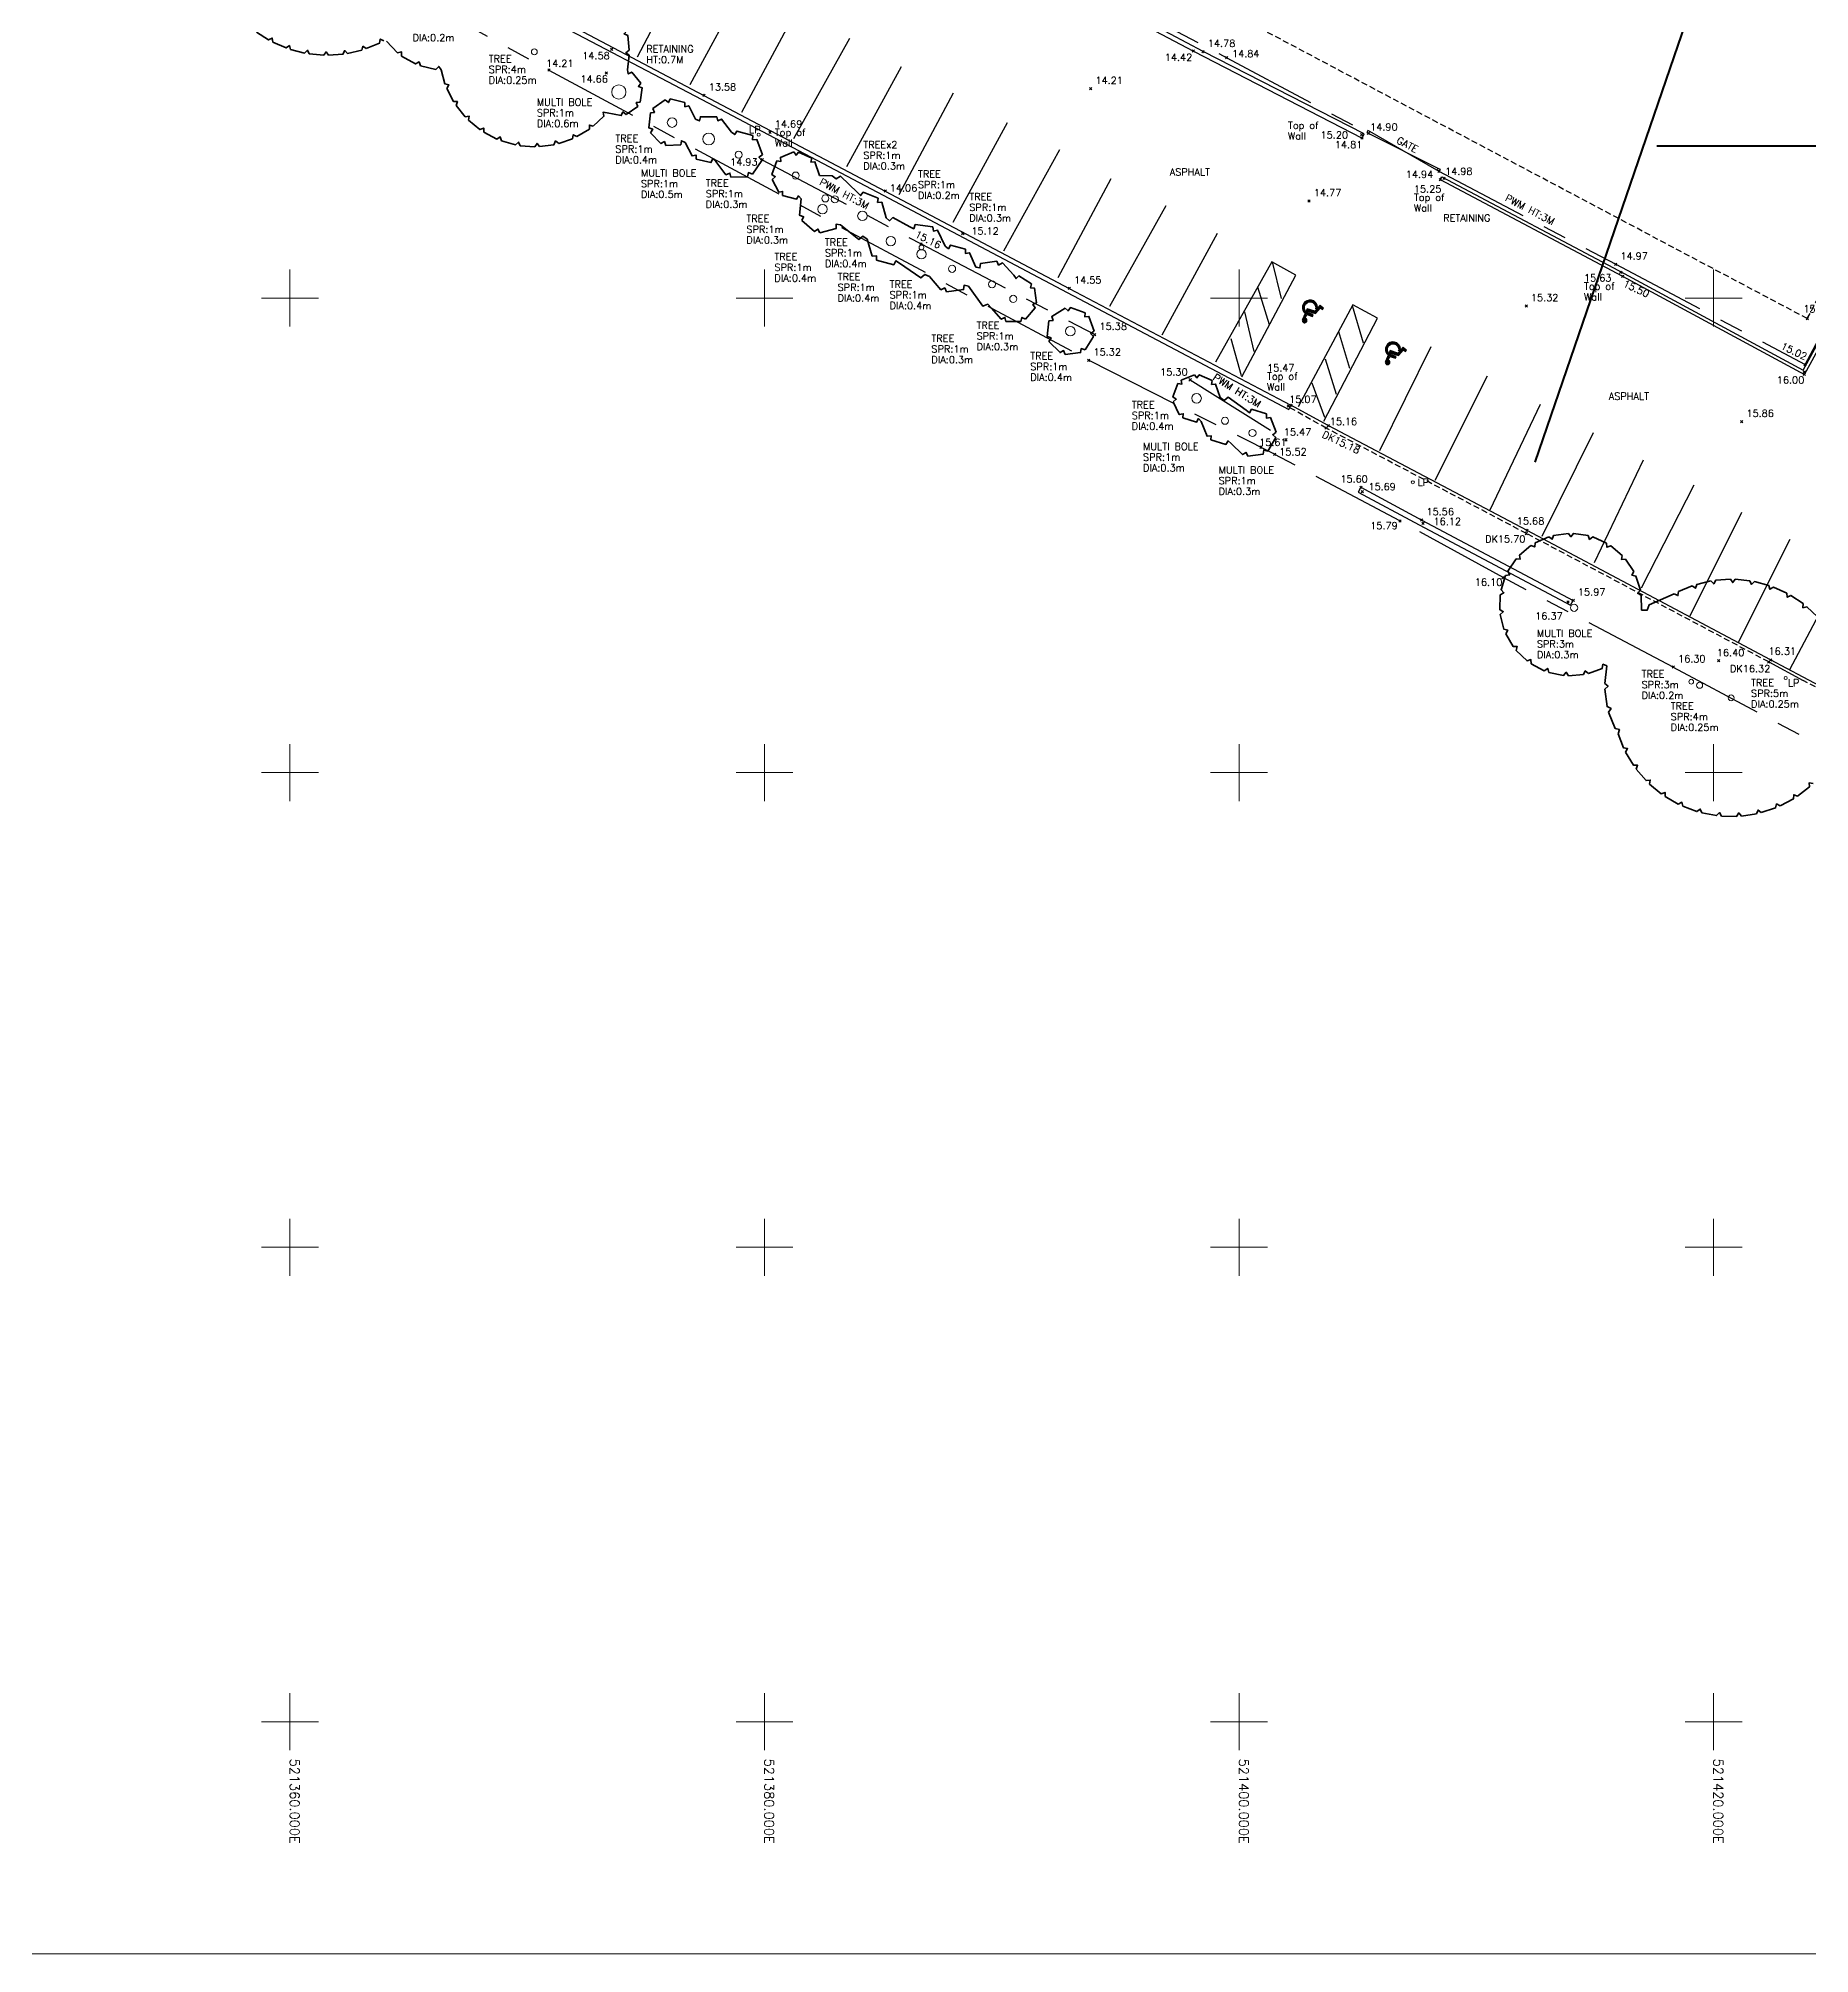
# Model space of a CAD drawing. Extents: x 521064 to 521635, y 174590 to 175241.
# Drawn here: x 521349.4 to 521424.1, y 174590.2 to 174670.9 of the extents above; entities that cross this region are included whole.
import ezdxf
from ezdxf.enums import TextEntityAlignment as Align

# ---------------------------------------------------------------- set-up
doc = ezdxf.new("R2010")
doc.units = 0
doc.header["$PDMODE"] = 3
doc.header["$PDSIZE"] = 0.05
doc.linetypes.add('Centre', pattern=[7, 4, -1, 1, -1])
doc.linetypes.add('HIDDEN', pattern=[0.375, 0.25, -0.125])
for name, color, linetype, lineweight in [('I031G_SURVEY-GRID', 7, 'CONTINUOUS', 18), ('I031T_SURVEY-GRID-TXT', 7, 'CONTINUOUS', 13), ('I901G_TITLE-SHEET', 7, 'CONTINUOUS', 18), ('I910T_TXT-GEN-S', 7, 'CONTINUOUS', 13), ('I923G_SURVEY-POINT', 7, 'CONTINUOUS', 18), ('I923T_SURVEY-LEVEL', 7, 'CONTINUOUS', 13), ('I941G_TREE', 72, 'CONTINUOUS', 18), ('I941G_TREE-VEG', 6, 'CONTINUOUS', 35), ('I941T_TREE-TXT', 82, 'CONTINUOUS', 13), ('I952G_KERB', 5, 'CONTINUOUS', 25), ('I952G_KERB-DROP', 5, 'HIDDEN', 25), ('I976G_ST-FURN', 220, 'CONTINUOUS', 18), ('I976T_ST-FURN-TXT', 220, 'CONTINUOUS', 13)]:
    doc.layers.add(name, color=color, linetype=linetype, lineweight=lineweight)
for name, color, linetype in [('I940G_SURFACE', 200, 'HIDDEN'), ('I971G_FENCE', 5, 'Centre'), ('I972G_WALL', 10, 'CONTINUOUS'), ('I973G_GATE', 20, 'CONTINUOUS'), ('I997G_ROAD_MARKING', 7, 'CONTINUOUS')]:
    doc.layers.add(name, color=color, linetype=linetype)
doc.styles.add('MONOTXT', font='simplex.shx')
doc.styles.get("Standard").update_dxf_attribs({"font": 'simplex.shx'})

msp = doc.modelspace()

# ---------------------------------------------------------------- hatches: boundary and pattern name
at = {"layer": 'I997G_ROAD_MARKING'}
h = msp.add_hatch(color=256, dxfattribs=at)
h.paths.add_polyline_path([(521403.56, 174659.568), (521403.418, 174659.695), (521403.192, 174659.444), (521402.87, 174659.553), (521402.676, 174659.098, 0.693543), (521402.809, 174658.971, 0.696716), (521402.791, 174659.154), (521402.857, 174659.31), (521403.095, 174659.23), (521403.121, 174659.307), (521402.89, 174659.386), (521402.918, 174659.451), (521403.219, 174659.349), (521403.433, 174659.588), (521403.513, 174659.516)])
h.paths.add_polyline_path([(521403.227, 174659.541), (521403.313, 174659.636, 1.367716), (521402.756, 174659.382), (521402.792, 174659.468, -1.518743), (521403.227, 174659.54)])
h = msp.add_hatch(color=256, dxfattribs=at)
h.paths.add_polyline_path([(521407.059, 174657.802), (521406.917, 174657.929), (521406.691, 174657.678), (521406.369, 174657.787), (521406.174, 174657.332, 0.693543), (521406.307, 174657.205, 0.696716), (521406.29, 174657.388), (521406.356, 174657.543), (521406.594, 174657.463), (521406.62, 174657.541), (521406.388, 174657.619), (521406.417, 174657.685), (521406.718, 174657.583), (521406.932, 174657.821), (521407.012, 174657.749)])
h.paths.add_polyline_path([(521406.726, 174657.774), (521406.812, 174657.87, 1.367716), (521406.254, 174657.616), (521406.291, 174657.702, -1.518743), (521406.726, 174657.774)])

# ---------------------------------------------------------------- linework, layer by layer
at = {"layer": 'I031G_SURVEY-GRID'}
for p, q in [((521360, 174661.2), (521360, 174658.8)), ((521380, 174661.2), (521380, 174658.8)), ((521400, 174661.2), (521400, 174658.8)), ((521420, 174661.2), (521420, 174658.8)), ((521358.8, 174660), (521361.2, 174660)), ((521378.8, 174660), (521381.2, 174660)), ((521398.8, 174660), (521401.2, 174660)), ((521418.8, 174660), (521421.2, 174660)), ((521360, 174641.2), (521360, 174638.8)), ((521380, 174641.2), (521380, 174638.8)), ((521400, 174641.2), (521400, 174638.8)), ((521420, 174641.2), (521420, 174638.8)), ((521358.8, 174640), (521361.2, 174640)), ((521378.8, 174640), (521381.2, 174640)), ((521398.8, 174640), (521401.2, 174640)), ((521418.8, 174640), (521421.2, 174640)), ((521360, 174621.2), (521360, 174618.8)), ((521380, 174621.2), (521380, 174618.8)), ((521400, 174621.2), (521400, 174618.8)), ((521420, 174621.2), (521420, 174618.8)), ((521358.8, 174620), (521361.2, 174620)), ((521378.8, 174620), (521381.2, 174620)), ((521398.8, 174620), (521401.2, 174620)), ((521418.8, 174620), (521421.2, 174620)), ((521360, 174601.2), (521360, 174598.8)), ((521380, 174601.2), (521380, 174598.8)), ((521400, 174601.2), (521400, 174598.8)), ((521420, 174601.2), (521420, 174598.8)), ((521358.8, 174600), (521361.2, 174600)), ((521378.8, 174600), (521381.2, 174600)), ((521398.8, 174600), (521401.2, 174600)), ((521418.8, 174600), (521421.2, 174600))]:
    msp.add_line(p, q, dxfattribs=at)
at = {"layer": 'I901G_TITLE-SHEET'}
msp.add_lwpolyline([(521546.412, 174590.228), (521337.812, 174590.228), (521337.812, 174754.428), (521546.412, 174754.428)], close=True, dxfattribs=at)
at = {"layer": 'I923G_SURVEY-POINT'}
for p in [(521373.564, 174670.482, 14.58), (521398.077, 174670.409, 14.425), (521398.488, 174670.385, 14.779), (521399.486, 174670.127, 14.844), (521370.914, 174669.606, 14.209), (521373.331, 174669.491, 14.661), (521377.451, 174668.543, 13.584), (521393.75, 174668.827, 14.211), (521380.236, 174666.983, 14.686), (521405.167, 174666.885, 15.204), (521405.445, 174666.94, 14.904), (521405.185, 174666.743, 14.813), (521379.905, 174665.83, 14.931), (521408.427, 174665.342, 14.942), (521385.093, 174664.511, 14.062), (521408.485, 174664.995, 14.981), (521408.643, 174665.046, 15.253), (521402.956, 174664.096, 14.766), (521386.603, 174662.283, 15.161), (521388.36, 174662.714, 15.117), (521415.876, 174661.427, 14.971), (521392.847, 174660.408, 14.545), (521416.092, 174661.08, 15.63), (521416.169, 174660.917, 15.495), (521412.105, 174659.665, 15.321), (521423.953, 174659.132, 15.025), (521393.919, 174658.463, 15.383), (521393.668, 174657.377, 15.317), (521423.857, 174657.199, 15.022), (521397.942, 174656.555, 15.305), (521423.822, 174656.888, 16.082), (521423.828, 174656.782, 15.998), (521402.191, 174655.481, 15.07), (521402.081, 174655.449, 15.469), (521421.187, 174654.796, 15.863), (521401.981, 174654.025, 15.469), (521403.674, 174654.522, 15.178), (521403.762, 174654.628, 15.163), (521400.93, 174653.716, 15.607), (521401.505, 174653.417, 15.519), (521405.137, 174652.024, 15.602), (521405.195, 174651.844, 15.692), (521406.782, 174650.61, 15.789), (521407.701, 174650.647, 15.56), (521407.755, 174650.506, 16.118), (521412.114, 174650.079, 15.701), (521412.138, 174650.208, 15.679), (521411.132, 174648.221, 16.099), (521413.861, 174647.188, 16.37), (521414.084, 174647.26, 15.972), (521418.305, 174644.448, 16.303), (521420.221, 174644.719, 16.397), (521422.329, 174644.664, 16.316), (521422.407, 174644.752, 16.307)]:
    msp.add_point(p, dxfattribs=at)
at = {"layer": 'I940G_SURFACE'}
for points in [[(521423.953, 174659.132, 15.025), (521396.765, 174673.552, 14.884), (521369.735, 174687.919, 14.814), (521377.616, 174702.759, 14.769), (521383.864, 174714.576, 14.739), (521393.082, 174731.956, 14.683), (521402.219, 174749.18, 14.639), (521411.054, 174765.89, 14.584), (521415.708, 174774.645, 14.568), (521442.819, 174760.27, 14.654), (521469.976, 174745.87, 14.741), (521460.628, 174728.363, 14.807), (521451.785, 174711.587, 14.822), (521443.124, 174695.229, 14.881), (521434.393, 174678.824, 14.953)], [(521423.953, 174659.132, 15.025), (521434.393, 174678.824, 14.953)]]:
    msp.add_polyline3d(points, dxfattribs=at)
at = {"layer": 'I941G_TREE'}
for centre, radius in [((521370.3, 174670.377), 0.125), ((521373.862, 174668.684), 0.3), ((521376.105, 174667.394), 0.2), ((521377.649, 174666.703), 0.25), ((521378.912, 174666.043), 0.15), ((521381.313, 174665.161), 0.15), ((521382.445, 174663.747), 0.2), ((521382.566, 174664.199), 0.15), ((521382.967, 174664.163), 0.15), ((521384.127, 174663.462), 0.2), ((521385.323, 174662.399), 0.2), ((521386.617, 174661.849), 0.2), ((521386.616, 174662.128), 0.1), ((521387.908, 174661.233), 0.15), ((521389.591, 174660.579), 0.15), ((521390.486, 174659.966), 0.15), ((521392.891, 174658.602), 0.2), ((521398.213, 174655.775), 0.2), ((521399.411, 174654.83), 0.15), ((521400.567, 174654.313), 0.15), ((521414.125, 174646.948), 0.15), ((521419.061, 174643.833), 0.1), ((521419.413, 174643.682), 0.125), ((521420.741, 174643.15), 0.125)]:
    msp.add_circle(centre, radius, dxfattribs=at)
at = {"layer": 'I941G_TREE-VEG'}
msp.add_line((521382.313, 174665.166), (521382.854, 174665.156), dxfattribs=at)
for points in [[(521358.59, 174671.212), (521359.1, 174670.881), (521359.256, 174670.955), (521359.279, 174670.784)], [(521363.216, 174670.511), (521363.777, 174670.746), (521363.803, 174670.916), (521363.957, 174670.84)], [(521374.3, 174670.443), (521374.241, 174671.064), (521374.084, 174671.139), (521374.2, 174671.268)], [(521359.279, 174670.784), (521359.836, 174670.539), (521359.977, 174670.638), (521360.027, 174670.473)], [(521360.027, 174670.473), (521360.616, 174670.322), (521360.74, 174670.441), (521360.816, 174670.287)], [(521360.816, 174670.287), (521361.422, 174670.233), (521361.524, 174670.371), (521361.625, 174670.231)], [(521361.625, 174670.231), (521362.231, 174670.275), (521362.31, 174670.428), (521362.432, 174670.306)], [(521362.432, 174670.306), (521363.023, 174670.448), (521363.076, 174670.611), (521363.216, 174670.511)], [(521364.075, 174670.826), (521364.533, 174670.337), (521364.706, 174670.376), (521364.708, 174670.198)], [(521364.708, 174670.198), (521365.289, 174669.865), (521365.443, 174669.953), (521365.497, 174669.784)], [(521374.227, 174669.615), (521374.298, 174670.235), (521374.16, 174670.34), (521374.3, 174670.443)], [(521365.497, 174669.784), (521366.15, 174669.636), (521366.271, 174669.765), (521366.373, 174669.619)], [(521366.373, 174669.619), (521366.535, 174669.027), (521366.702, 174668.981), (521366.609, 174668.836)], [(521374.792, 174669.052), (521374.409, 174669.521), (521374.256, 174669.449), (521374.227, 174669.615)], [(521366.609, 174668.836), (521366.889, 174668.289), (521367.061, 174668.278), (521367.001, 174668.116)], [(521374.765, 174668.255), (521374.847, 174668.855), (521374.69, 174668.917), (521374.792, 174669.052)], [(521367.001, 174668.116), (521367.386, 174667.638), (521367.556, 174667.662), (521367.53, 174667.492)], [(521372.784, 174667.242), (521373.235, 174667.659), (521373.199, 174667.828), (521373.371, 174667.813)], [(521373.371, 174667.813), (521373.963, 174667.689), (521374.036, 174667.842), (521374.164, 174667.731)], [(521374.164, 174667.731), (521374.659, 174668.08), (521374.597, 174668.237), (521374.765, 174668.255)], [(521375.192, 174667.802), (521375.13, 174667.172), (521375.292, 174667.114), (521375.2, 174666.969)], [(521375.819, 174668.352), (521375.301, 174667.987), (521375.362, 174667.827), (521375.192, 174667.802)], [(521376.644, 174668.236), (521376.03, 174668.391), (521375.949, 174668.239), (521375.819, 174668.352)], [(521377.095, 174667.536), (521376.811, 174668.102), (521376.644, 174668.064), (521376.644, 174668.236)], [(521377.986, 174667.644), (521377.302, 174667.641), (521377.259, 174667.469), (521377.095, 174667.536)], [(521378.605, 174666.995), (521378.194, 174667.541), (521378.031, 174667.473), (521377.986, 174667.644)], [(521367.53, 174667.492), (521368.004, 174667.102), (521368.167, 174667.161), (521368.175, 174666.988)], [(521368.175, 174666.988), (521368.719, 174666.703), (521368.866, 174666.794), (521368.91, 174666.627)], [(521371.329, 174666.512), (521371.908, 174666.715), (521371.942, 174666.884), (521372.094, 174666.802)], [(521372.094, 174666.802), (521372.62, 174667.119), (521372.619, 174667.291), (521372.784, 174667.242)], [(521375.2, 174666.969), (521375.637, 174666.51), (521375.786, 174666.595), (521375.836, 174666.431)], [(521379.504, 174666.849), (521378.837, 174667.04), (521378.747, 174666.887), (521378.605, 174666.995)], [(521379.912, 174666.034), (521379.676, 174666.688), (521379.499, 174666.671), (521379.504, 174666.849)], [(521368.91, 174666.627), (521369.501, 174666.458), (521369.626, 174666.577), (521369.702, 174666.422)], [(521369.702, 174666.422), (521370.315, 174666.377), (521370.414, 174666.519), (521370.52, 174666.383)], [(521370.52, 174666.383), (521371.129, 174666.464), (521371.197, 174666.623), (521371.329, 174666.512)], [(521375.836, 174666.431), (521376.469, 174666.462), (521376.502, 174666.631), (521376.659, 174666.561)], [(521376.659, 174666.561), (521376.948, 174665.989), (521377.117, 174666.027), (521377.119, 174665.855)], [(521379.49, 174665.227), (521379.882, 174665.801), (521379.765, 174665.934), (521379.912, 174666.034)], [(521381.231, 174666.157), (521380.669, 174665.925), (521380.694, 174665.758), (521380.526, 174665.777)], [(521381.989, 174665.898), (521381.436, 174666.153), (521381.331, 174666.02), (521381.231, 174666.157)], [(521377.119, 174665.855), (521377.743, 174665.707), (521377.822, 174665.861), (521377.956, 174665.751)], [(521377.956, 174665.751), (521378.376, 174665.199), (521378.54, 174665.268), (521378.589, 174665.097)], [(521378.589, 174665.097), (521379.283, 174665.114), (521379.323, 174665.288), (521379.49, 174665.227)], [(521380.526, 174665.777), (521380.314, 174665.207), (521380.455, 174665.112), (521380.326, 174665.002)], [(521382.313, 174665.166), (521382.125, 174665.745), (521381.956, 174665.732), (521381.989, 174665.898)], [(521380.326, 174665.002), (521380.601, 174664.459), (521380.766, 174664.498), (521380.759, 174664.328)], [(521383.927, 174664.442), (521383.202, 174665.134), (521383.02, 174665.021), (521382.854, 174665.156)], [(521384.791, 174664.21), (521384.158, 174664.462), (521384.054, 174664.319), (521383.927, 174664.442)], [(521380.759, 174664.328), (521381.344, 174664.161), (521381.428, 174664.308), (521381.548, 174664.188)], [(521381.548, 174664.188), (521381.479, 174663.487), (521381.647, 174663.425), (521381.569, 174663.264)], [(521385.124, 174663.378), (521384.945, 174664.037), (521384.769, 174664.034), (521384.791, 174664.21)], [(521381.569, 174663.264), (521382.105, 174662.806), (521382.251, 174662.909), (521382.338, 174662.752)], [(521382.338, 174662.752), (521383.021, 174662.929), (521383.021, 174663.108), (521383.199, 174663.09)], [(521383.199, 174663.09), (521383.981, 174662.473), (521384.151, 174662.602), (521384.327, 174662.482)], [(521386.123, 174662.999), (521385.404, 174663.395), (521385.272, 174663.257), (521385.124, 174663.378)], [(521387.093, 174663.007), (521386.357, 174663.094), (521386.29, 174662.924), (521386.123, 174662.999)], [(521387.614, 174662.189), (521387.298, 174662.859), (521387.118, 174662.826), (521387.093, 174663.007)], [(521384.327, 174662.482), (521384.545, 174661.771), (521384.727, 174661.779), (521384.727, 174661.596)], [(521388.472, 174662.059), (521387.834, 174662.231), (521387.749, 174662.078), (521387.614, 174662.189)], [(521388.906, 174661.308), (521388.642, 174661.913), (521388.47, 174661.885), (521388.472, 174662.059)], [(521384.727, 174661.596), (521385.446, 174661.406), (521385.536, 174661.565), (521385.692, 174661.469)], [(521385.692, 174661.469), (521386.586, 174660.849), (521386.755, 174661), (521386.962, 174660.91)], [(521389.799, 174661.558), (521389.099, 174661.45), (521389.081, 174661.272), (521388.906, 174661.308)], [(521390.513, 174660.966), (521390.026, 174661.48), (521389.87, 174661.393), (521389.799, 174661.558)], [(521386.962, 174660.91), (521387.435, 174660.352), (521387.599, 174660.431), (521387.668, 174660.263)], [(521387.668, 174660.263), (521388.393, 174660.358), (521388.415, 174660.539), (521388.594, 174660.505)], [(521388.594, 174660.505), (521389.207, 174659.656), (521389.411, 174659.738), (521389.564, 174659.58)], [(521391.26, 174660.6), (521390.725, 174660.937), (521390.601, 174660.819), (521390.513, 174660.966)], [(521391.471, 174659.796), (521391.377, 174660.421), (521391.206, 174660.437), (521391.26, 174660.6)], [(521389.564, 174659.58), (521389.98, 174659.104), (521390.133, 174659.182), (521390.175, 174659.016)], [(521391.001, 174659.109), (521391.412, 174659.59), (521391.313, 174659.73), (521391.471, 174659.796)], [(521392.668, 174659.577), (521392.109, 174659.225), (521392.163, 174659.059), (521391.99, 174659.036)], [(521393.514, 174659.383), (521392.891, 174659.602), (521392.795, 174659.456), (521392.668, 174659.577)], [(521390.175, 174659.016), (521390.807, 174659.019), (521390.848, 174659.186), (521391.001, 174659.109)], [(521391.99, 174659.036), (521391.916, 174658.379), (521392.079, 174658.318), (521391.99, 174658.168)], [(521393.891, 174658.602), (521393.673, 174659.225), (521393.499, 174659.21), (521393.514, 174659.383)], [(521391.99, 174658.168), (521392.457, 174657.701), (521392.607, 174657.79), (521392.668, 174657.627)], [(521393.514, 174657.82), (521393.866, 174658.379), (521393.746, 174658.505), (521393.891, 174658.602)], [(521392.668, 174657.627), (521393.325, 174657.701), (521393.349, 174657.873), (521393.514, 174657.82)], [(521397.428, 174656.395), (521397.214, 174655.834), (521397.354, 174655.738), (521397.223, 174655.631)], [(521398.123, 174656.771), (521397.569, 174656.54), (521397.595, 174656.374), (521397.428, 174656.395)], [(521398.875, 174656.525), (521398.326, 174656.769), (521398.223, 174656.635), (521398.123, 174656.771)], [(521399.212, 174655.81), (521399.012, 174656.376), (521398.844, 174656.359), (521398.875, 174656.525)], [(521397.223, 174655.631), (521397.484, 174655.09), (521397.649, 174655.126), (521397.637, 174654.957)], [(521400.304, 174655.278), (521399.537, 174655.822), (521399.379, 174655.689), (521399.212, 174655.81)], [(521397.637, 174654.957), (521398.209, 174654.775), (521398.297, 174654.919), (521398.411, 174654.795)], [(521398.411, 174654.795), (521398.652, 174654.177), (521398.826, 174654.199), (521398.817, 174654.024)], [(521401.162, 174655.117), (521400.527, 174655.312), (521400.436, 174655.163), (521400.304, 174655.278)], [(521401.567, 174654.344), (521401.327, 174654.964), (521401.153, 174654.942), (521401.162, 174655.117)], [(521398.817, 174654.024), (521399.451, 174653.83), (521399.542, 174653.98), (521399.673, 174653.865)], [(521401.211, 174653.548), (521401.549, 174654.12), (521401.425, 174654.243), (521401.567, 174654.344)], [(521399.673, 174653.865), (521400.151, 174653.404), (521400.3, 174653.496), (521400.365, 174653.333)], [(521400.365, 174653.333), (521401.024, 174653.423), (521401.043, 174653.597), (521401.211, 174653.548)], [(521413.059, 174649.939), (521412.484, 174649.684), (521412.468, 174649.512), (521412.305, 174649.573)], [(521413.884, 174650.082), (521413.261, 174649.996), (521413.198, 174649.835), (521413.059, 174649.939)], [(521414.717, 174649.991), (521414.094, 174650.081), (521413.989, 174649.943), (521413.884, 174650.082)], [(521415.492, 174649.674), (521414.918, 174649.932), (521414.779, 174649.829), (521414.717, 174649.991)], [(521412.305, 174649.573), (521411.823, 174649.17), (521411.855, 174648.999), (521411.682, 174649.014)], [(521416.149, 174649.154), (521415.669, 174649.561), (521415.507, 174649.501), (521415.492, 174649.674)], [(521416.637, 174648.474), (521416.288, 174648.997), (521416.115, 174648.984), (521416.149, 174649.154)], [(521411.238, 174648.304), (521411.044, 174647.706), (521411.162, 174647.578), (521411.007, 174647.499)], [(521411.682, 174649.014), (521411.33, 174648.493), (521411.408, 174648.338), (521411.238, 174648.304)], [(521416.917, 174647.685), (521416.727, 174648.284), (521416.557, 174648.319), (521416.637, 174648.474)], [(521411.007, 174647.499), (521410.986, 174646.87), (521411.134, 174646.78), (521411.008, 174646.661)], [(521416.969, 174646.849), (521416.952, 174647.478), (521416.799, 174647.558), (521416.917, 174647.685)], [(521418.341, 174647.536), (521417.286, 174647.07), (521417.205, 174646.848), (521416.969, 174646.849)], [(521419.093, 174647.87), (521418.524, 174647.631), (521418.497, 174647.46), (521418.341, 174647.536)], [(521419.889, 174648.077), (521419.289, 174647.934), (521419.234, 174647.77), (521419.093, 174647.87)], [(521420.709, 174648.15), (521420.093, 174648.107), (521420.012, 174647.955), (521419.889, 174648.077)], [(521421.529, 174648.087), (521420.915, 174648.147), (521420.81, 174648.009), (521420.709, 174648.15)], [(521422.328, 174647.891), (521421.732, 174648.051), (521421.606, 174647.932), (521421.529, 174648.087)], [(521423.084, 174647.567), (521422.522, 174647.822), (521422.378, 174647.726), (521422.328, 174647.891)], [(521423.776, 174647.123), (521423.264, 174647.467), (521423.106, 174647.395), (521423.084, 174647.567)], [(521411.008, 174646.661), (521411.161, 174646.051), (521411.329, 174646.006), (521411.241, 174645.857)], [(521424.387, 174646.571), (521423.937, 174646.994), (521423.77, 174646.95), (521423.776, 174647.123)], [(521411.241, 174645.857), (521411.556, 174645.313), (521411.73, 174645.316), (521411.686, 174645.148)], [(521411.686, 174645.148), (521412.14, 174644.712), (521412.306, 174644.763), (521412.311, 174644.59)], [(521412.311, 174644.59), (521412.867, 174644.297), (521413.013, 174644.391), (521413.065, 174644.226)], [(521413.065, 174644.226), (521413.681, 174644.098), (521413.794, 174644.229), (521413.89, 174644.085)], [(521413.89, 174644.085), (521414.518, 174644.132), (521414.591, 174644.289), (521414.723, 174644.177)], [(521414.723, 174644.177), (521415.312, 174644.396), (521415.339, 174644.568), (521415.497, 174644.496)], [(521415.497, 174644.496), (521415.414, 174643.761), (521415.554, 174643.639), (521415.417, 174643.514)], [(521415.417, 174643.514), (521415.516, 174642.781), (521415.681, 174642.697), (521415.579, 174642.542)], [(521415.579, 174642.542), (521415.855, 174641.855), (521416.036, 174641.814), (521415.975, 174641.639)], [(521415.975, 174641.639), (521416.204, 174641.049), (521416.375, 174641.015), (521416.296, 174640.859)], [(521416.296, 174640.859), (521416.622, 174640.316), (521416.796, 174640.311), (521416.745, 174640.144)], [(521416.745, 174640.144), (521417.157, 174639.663), (521417.33, 174639.688), (521417.307, 174639.515)], [(521417.307, 174639.515), (521417.794, 174639.11), (521417.96, 174639.164), (521417.967, 174638.989)], [(521423.543, 174639.008), (521424.044, 174639.396), (521424.028, 174639.569), (521424.199, 174639.539)], [(521417.967, 174638.989), (521418.515, 174638.672), (521418.67, 174638.753), (521418.707, 174638.582)], [(521418.707, 174638.582), (521419.3, 174638.362), (521419.439, 174638.467), (521419.504, 174638.305)], [(521422.011, 174638.314), (521422.612, 174638.513), (521422.655, 174638.682), (521422.807, 174638.596)], [(521422.807, 174638.596), (521423.366, 174638.894), (521423.379, 174639.068), (521423.543, 174639.008)], [(521419.504, 174638.305), (521420.126, 174638.188), (521420.245, 174638.315), (521420.336, 174638.166)], [(521420.336, 174638.166), (521420.969, 174638.155), (521421.065, 174638.3), (521421.18, 174638.169)], [(521421.18, 174638.169), (521421.806, 174638.264), (521421.876, 174638.424), (521422.011, 174638.314)]]:
    msp.add_lwpolyline(points, dxfattribs=at)
at = {"layer": 'I952G_KERB'}
for points in [[(521422.407, 174644.752, 16.307), (521412.138, 174650.208, 15.679), (521403.762, 174654.628, 15.163), (521402.191, 174655.481, 15.07)], [(521422.329, 174644.664, 16.316), (521423.775, 174643.889, 16.413)], [(521423.777, 174644.024, 16.392), (521422.407, 174644.752, 16.307)], [(521431.814, 174644.571, 16.744), (521429.884, 174640.791, 16.785), (521423.777, 174644.024, 16.392)]]:
    msp.add_polyline3d(points, dxfattribs=at)
at = {"layer": 'I952G_KERB-DROP'}
for points in [[(521422.329, 174644.664, 16.316), (521412.114, 174650.079, 15.701), (521403.674, 174654.522, 15.178), (521402.139, 174655.382, 15.13)], [(521431.924, 174644.503, 16.792), (521429.936, 174640.637, 16.806), (521423.775, 174643.889, 16.413)]]:
    msp.add_polyline3d(points, dxfattribs=at)
at = {"layer": 'I971G_FENCE'}
for points in [[(521360.979, 174675.101, 13.668), (521364.805, 174672.969, 13.709), (521370.914, 174669.606, 14.209), (521393.668, 174657.377, 15.317), (521401.505, 174653.417, 15.519)], [(521392.949, 174673.568, 14.771), (521399.486, 174670.127, 14.844), (521405.445, 174666.94, 14.904)], [(521408.427, 174665.342, 14.942), (521415.876, 174661.427, 14.971), (521423.857, 174657.199, 15.022), (521426.858, 174662.81, 14.944), (521428.948, 174666.749, 15.037)], [(521379.905, 174665.83, 14.931), (521386.603, 174662.283, 15.161), (521393.919, 174658.463, 15.383)], [(521397.942, 174656.555, 15.305), (521401.981, 174654.025, 15.469)], [(521418.305, 174644.448, 16.303), (521411.132, 174648.221, 16.099), (521406.782, 174650.61, 15.789), (521400.93, 174653.716, 15.607)], [(521418.305, 174644.448, 16.303), (521431.737, 174637.253, 17.025)]]:
    msp.add_polyline3d(points, dxfattribs=at)
at = {"layer": 'I972G_WALL'}
for p, q in [((521370.663, 174671.88, 13.214), (521377.359, 174668.366, 13.584)), ((521377.359, 174668.366, 13.584), (521385, 174664.334, 14.062)), ((521408.485, 174664.995, 14.981), (521408.546, 174665.109, 14.981)), ((521408.485, 174664.995, 14.981), (521416.169, 174660.917, 15.495)), ((521408.546, 174665.109, 14.981), (521416.23, 174661.031, 15.495)), ((521385, 174664.334, 14.062), (521392.753, 174660.231, 14.545)), ((521423.776, 174656.958, 15.999), (521426.275, 174661.532, 16.067)), ((521423.828, 174656.782, 15.998), (521426.389, 174661.469, 16.067)), ((521416.169, 174660.917, 15.495), (521423.828, 174656.782, 15.998)), ((521416.23, 174661.031, 15.495), (521423.776, 174656.958, 15.99)), ((521392.753, 174660.231, 14.545), (521402.098, 174655.304, 15.07)), ((521402.098, 174655.304, 15.07), (521402.191, 174655.481, 15.07))]:
    msp.add_line(p, q, dxfattribs=at)
for points in [[(521367.796, 174686.548, 13.046), (521374.483, 174682.923, 13.165), (521382.4, 174678.8, 13.508), (521390.258, 174674.538, 14.004), (521398.077, 174670.409, 14.425), (521405.185, 174666.743, 14.813), (521405.278, 174666.923, 14.862), (521398.488, 174670.385, 14.779), (521390.911, 174674.42, 14.799)], [(521370.203, 174671.366, 13.227), (521370.571, 174672.155, 13.214), (521377.451, 174668.543, 13.584), (521385.093, 174664.511, 14.062), (521392.847, 174660.408, 14.545), (521402.191, 174655.481, 15.07)], [(521405.137, 174652.024, 15.602), (521405.028, 174651.821, 15.602), (521407.592, 174650.445, 15.56), (521413.976, 174647.057, 15.972), (521414.084, 174647.26, 15.972)], [(521405.137, 174652.024, 15.602), (521407.701, 174650.647, 15.56), (521414.084, 174647.26, 15.972)]]:
    msp.add_polyline3d(points, dxfattribs=at)
at = {"layer": 'I973G_GATE', "elevation": 14.942}
for points in [[(521405.47, 174666.93), (521405.517, 174667.018), (521405.429, 174667.065), (521405.382, 174666.977), (521405.47, 174666.93), (521408.386, 174665.477), (521408.474, 174665.43), (521408.427, 174665.342), (521408.339, 174665.389)], [(521408.386, 174665.477), (521408.339, 174665.389), (521405.517, 174667.018)]]:
    msp.add_lwpolyline(points, dxfattribs=at)
at = {"layer": 'I976G_ST-FURN'}
for centre in [(521379.753, 174666.884, 14.729), (521407.326, 174652.238, 15.531), (521423.038, 174643.987, 16.339)]:
    msp.add_circle(centre, 0.065, dxfattribs=at)
at = {"layer": 'I997G_ROAD_MARKING'}
for points in [[(521374.655, 174670.173), (521376.884, 174674.424)], [(521379.142, 174673.217), (521376.851, 174668.988)], [(521379.041, 174667.837), (521381.333, 174672.088)], [(521383.589, 174670.935), (521381.228, 174666.717)], [(521383.465, 174665.539), (521385.772, 174669.76)], [(521387.957, 174668.629), (521385.666, 174664.355)], [(521387.958, 174663.203), (521390.237, 174667.402)], [(521392.437, 174666.251), (521390.081, 174661.982)], [(521392.377, 174660.871), (521394.608, 174665.037)], [(521396.919, 174663.889), (521394.545, 174659.64)], [(521396.757, 174658.457), (521399.099, 174662.738)], [(521400.124, 174656.683), (521402.394, 174660.968), (521401.383, 174661.526), (521399.011, 174657.297)], [(521401.786, 174659.988), (521401.408, 174661.525)], [(521400.786, 174660.471), (521401.276, 174658.88)], [(521403.571, 174654.806), (521405.834, 174659.152), (521404.797, 174659.709), (521402.492, 174655.414)], [(521404.766, 174659.689), (521405.229, 174658.108)], [(521400.64, 174657.749), (521400.25, 174659.418)], [(521399.662, 174658.293), (521400.086, 174656.742)], [(521404.677, 174657.03), (521404.204, 174658.578)], [(521405.934, 174653.579), (521408.097, 174657.953)], [(521403.634, 174657.442), (521404.1, 174655.946)], [(521403.611, 174654.963), (521403.083, 174656.417)], [(521410.455, 174656.709), (521408.256, 174652.306)], [(521410.591, 174651.077), (521412.71, 174655.526)], [(521414.927, 174654.318), (521412.761, 174649.947)], [(521414.986, 174648.852), (521417.055, 174653.181)], [(521419.173, 174652.115), (521416.947, 174647.768)], [(521419.01, 174646.612), (521421.198, 174650.977)], [(521421.036, 174645.474), (521423.224, 174649.84)], [(521425.532, 174648.731), (521423.198, 174644.332)]]:
    msp.add_lwpolyline(points, dxfattribs=at)
for points in [[(521403.56, 174659.568), (521403.418, 174659.695), (521403.192, 174659.444), (521402.87, 174659.553), (521402.676, 174659.098, 0.693543), (521402.809, 174658.971, 0.696716), (521402.791, 174659.154), (521402.857, 174659.31), (521403.095, 174659.23), (521403.121, 174659.307), (521402.89, 174659.386), (521402.918, 174659.451), (521403.219, 174659.349), (521403.433, 174659.588), (521403.513, 174659.516)], [(521403.227, 174659.541), (521403.313, 174659.636, 1.367716), (521402.756, 174659.382), (521402.792, 174659.468, -1.518743), (521403.227, 174659.54)], [(521407.059, 174657.802), (521406.917, 174657.929), (521406.691, 174657.678), (521406.369, 174657.787), (521406.174, 174657.332, 0.693543), (521406.307, 174657.205, 0.696716), (521406.29, 174657.388), (521406.356, 174657.543), (521406.594, 174657.463), (521406.62, 174657.541), (521406.388, 174657.619), (521406.417, 174657.685), (521406.718, 174657.583), (521406.932, 174657.821), (521407.012, 174657.749)], [(521406.726, 174657.774), (521406.812, 174657.87, 1.367716), (521406.254, 174657.616), (521406.291, 174657.702, -1.518743), (521406.726, 174657.774)]]:
    msp.add_lwpolyline(points, format="xyb", close=True, dxfattribs=at)

# ---------------------------------------------------------------- texts
at = {"layer": 'I031T_SURVEY-GRID-TXT', "style": 'MONOTXT'}
for s, p in [('521360.000E', (521360, 174594.864)), ('521380.000E', (521380, 174594.864)), ('521400.000E', (521400, 174594.864)), ('521420.000E', (521420, 174594.864))]:
    msp.add_text(s, height=0.4, rotation=270, dxfattribs=at).set_placement(p, align=Align.RIGHT)
at = {"layer": 'I901G_TITLE-SHEET'}
msp.add_text('A0', height=40, dxfattribs=at).set_placement((521410.755, 174653.079))
at = {"layer": 'I910T_TXT-GEN-S', "style": 'MONOTXT'}
for s, p in [('RETAINING', (521375.02, 174670.351)), ('HT:0.7M', (521375.02, 174669.901)), ('Top of ', (521380.436, 174666.833)), ('Top of ', (521402.061, 174667.128)), ('Wall', (521402.061, 174666.678)), ('Wall', (521380.436, 174666.383)), ('ASPHALT', (521397.079, 174665.163)), ('Top of ', (521407.371, 174664.094)), ('Wall', (521407.371, 174663.644)), ('RETAINING', (521408.605, 174663.221)), ('Top of ', (521414.541, 174660.351)), ('Wall', (521414.541, 174659.901)), ('Top of ', (521401.181, 174656.558)), ('Wall', (521401.181, 174656.108)), ('ASPHALT', (521415.583, 174655.715))]:
    msp.add_text(s, height=0.3, dxfattribs=at).set_placement(p)
msp.add_text('GATE', height=0.3, rotation=331.767, dxfattribs=at).set_placement((521407.098, 174666.463), align=Align.MIDDLE)
for rotation, p in [(332.0968, (521382.289, 174664.794)), (332.27264, (521411.184, 174664.119)), (327.9284, (521398.874, 174656.578))]:
    msp.add_text('PWM HT:3M', height=0.3, rotation=rotation, dxfattribs=at).set_placement(p)
at = {"layer": 'I923T_SURVEY-LEVEL', "style": 'MONOTXT'}
for s, p in [('14.78', (521398.688, 174670.585, 14.779)), ('14.21', (521370.794, 174669.74, 14.209)), ('14.58', (521372.319, 174670.066, 14.58)), ('14.42', (521396.871, 174669.999, 14.425)), ('14.84', (521399.704, 174670.15, 14.844)), ('14.66', (521372.244, 174669.085, 14.661)), ('14.21', (521393.95, 174669.027, 14.211)), ('13.58', (521377.651, 174668.743, 13.584)), ('14.69', (521380.436, 174667.183, 14.686)), ('15.20', (521403.437, 174666.72, 15.204)), ('14.90', (521405.527, 174667.063, 14.904)), ('14.81', (521404.041, 174666.311, 14.813)), ('14.93', (521378.552, 174665.587, 14.931)), ('14.94', (521407.029, 174665.068, 14.942)), ('14.98', (521408.685, 174665.195, 14.981)), ('14.06', (521385.282, 174664.487, 14.062)), ('14.77', (521403.156, 174664.296, 14.766)), ('15.25', (521407.371, 174664.444, 15.253)), ('15.12', (521388.719, 174662.679, 15.117)), ('14.97', (521416.076, 174661.627, 14.971)), ('14.55', (521393.047, 174660.608, 14.545)), ('15.63', (521414.541, 174660.701, 15.63)), ('15.32', (521412.305, 174659.865, 15.321)), ('15.03', (521423.785, 174659.395, 15.025)), ('15.38', (521394.119, 174658.663, 15.383)), ('15.32', (521393.868, 174657.577, 15.317)), ('15.47', (521401.181, 174656.908, 15.469)), ('15.30', (521396.676, 174656.735, 15.305)), ('16.00', (521422.666, 174656.399, 15.998)), ('15.07', (521402.115, 174655.581, 15.07)), ('15.16', (521403.823, 174654.649, 15.163)), ('15.86', (521421.387, 174654.996, 15.863)), ('15.61', (521400.85, 174653.766, 15.607)), ('15.47', (521401.889, 174654.204, 15.469)), ('15.52', (521401.694, 174653.37, 15.519)), ('15.60', (521404.272, 174652.224, 15.602)), ('15.69', (521405.453, 174651.903, 15.692)), ('15.56', (521407.901, 174650.847, 15.56)), ('16.12', (521408.202, 174650.436, 16.118)), ('15.68', (521411.709, 174650.455, 15.679)), ('15.79', (521405.532, 174650.26, 15.789)), ('DK15.70', (521410.373, 174649.697, 15.701)), ('16.10', (521409.94, 174647.878, 16.099)), ('15.97', (521414.284, 174647.46, 15.972)), ('16.37', (521412.484, 174646.453, 16.37)), ('16.40', (521420.141, 174644.903, 16.397)), ('16.31', (521422.319, 174644.968, 16.307)), ('16.30', (521418.505, 174644.648, 16.303)), ('DK16.32', (521420.694, 174644.234, 16.316))]:
    msp.add_text(s, height=0.3, dxfattribs=at).set_placement(p)
for s, rotation, p in [('15.16', 333.19421, (521386.309, 174662.59, 15.161)), ('15.50', 334.48613, (521416.155, 174660.511, 15.495)), ('15.02', 334.26929, (521422.806, 174657.877, 15.022)), ('DK15.18', 334.86259, (521403.475, 174654.148, 15.178))]:
    msp.add_text(s, height=0.3, rotation=rotation, dxfattribs=at).set_placement(p)
at = {"layer": 'I941T_TREE-TXT', "style": 'MONOTXT'}
for s, p in [('DIA:0.2m', (521365.174, 174670.82)), ('TREE', (521368.379, 174669.934)), ('SPR:4m', (521368.379, 174669.484)), ('DIA:0.25m', (521368.379, 174669.034)), ('SPR:1m', (521370.404, 174667.657)), ('MULTI BOLE', (521370.404, 174668.107)), ('DIA:0.6m', (521370.404, 174667.207)), ('TREE', (521373.717, 174666.577)), ('SPR:1m', (521373.717, 174666.127)), ('TREEx2', (521384.167, 174666.314)), ('SPR:1m', (521384.167, 174665.864)), ('DIA:0.4m', (521373.717, 174665.677)), ('MULTI BOLE', (521374.795, 174665.12)), ('DIA:0.3m', (521384.167, 174665.414)), ('TREE', (521386.469, 174665.075)), ('SPR:1m', (521374.795, 174664.67)), ('DIA:0.5m', (521374.795, 174664.22)), ('TREE', (521377.525, 174664.698)), ('SPR:1m', (521377.525, 174664.248)), ('SPR:1m', (521386.469, 174664.625)), ('DIA:0.2m', (521386.469, 174664.175)), ('TREE', (521388.634, 174664.121)), ('DIA:0.3m', (521377.525, 174663.798)), ('SPR:1m', (521388.634, 174663.671)), ('TREE', (521379.239, 174663.201)), ('SPR:1m', (521379.239, 174662.751)), ('DIA:0.3m', (521388.634, 174663.221)), ('DIA:0.3m', (521379.239, 174662.301)), ('TREE', (521382.545, 174662.205)), ('SPR:1m', (521382.545, 174661.755)), ('TREE', (521380.42, 174661.591)), ('SPR:1m', (521380.42, 174661.141)), ('DIA:0.4m', (521382.545, 174661.305)), ('DIA:0.4m', (521380.42, 174660.691)), ('TREE', (521383.084, 174660.75)), ('SPR:1m', (521383.084, 174660.3)), ('TREE', (521385.274, 174660.435)), ('DIA:0.4m', (521383.084, 174659.85)), ('SPR:1m', (521385.274, 174659.985)), ('DIA:0.4m', (521385.274, 174659.535)), ('TREE', (521388.939, 174658.7)), ('TREE', (521387.036, 174658.156)), ('SPR:1m', (521387.036, 174657.706)), ('SPR:1m', (521388.939, 174658.25)), ('DIA:0.3m', (521388.939, 174657.8)), ('DIA:0.3m', (521387.036, 174657.256)), ('TREE', (521391.203, 174657.415)), ('SPR:1m', (521391.203, 174656.965)), ('DIA:0.4m', (521391.203, 174656.515)), ('TREE', (521395.48, 174655.352)), ('SPR:1m', (521395.48, 174654.902)), ('DIA:0.4m', (521395.48, 174654.452)), ('MULTI BOLE', (521395.956, 174653.596)), ('SPR:1m', (521395.956, 174653.146)), ('DIA:0.3m', (521395.956, 174652.696)), ('SPR:1m', (521399.142, 174652.156)), ('MULTI BOLE', (521399.142, 174652.606)), ('DIA:0.3m', (521399.142, 174651.706)), ('MULTI BOLE', (521412.555, 174645.723)), ('SPR:3m', (521412.555, 174645.273)), ('DIA:0.3m', (521412.555, 174644.823)), ('TREE', (521416.97, 174644.012)), ('SPR:3m', (521416.97, 174643.562)), ('DIA:0.2m', (521416.97, 174643.112)), ('TREE', (521421.582, 174643.642)), ('SPR:5m', (521421.582, 174643.192)), ('TREE', (521418.196, 174642.659)), ('DIA:0.25m', (521421.582, 174642.742)), ('SPR:4m', (521418.196, 174642.209)), ('DIA:0.25m', (521418.196, 174641.759))]:
    msp.add_text(s, height=0.3, dxfattribs=at).set_placement(p)
at = {"layer": 'I976T_ST-FURN-TXT', "style": 'MONOTXT'}
for p in [(521379.352, 174666.946), (521407.526, 174652.088), (521423.133, 174643.635)]:
    msp.add_text('LP', height=0.3, dxfattribs=at).set_placement(p)

doc.saveas('drawing.dxf')
